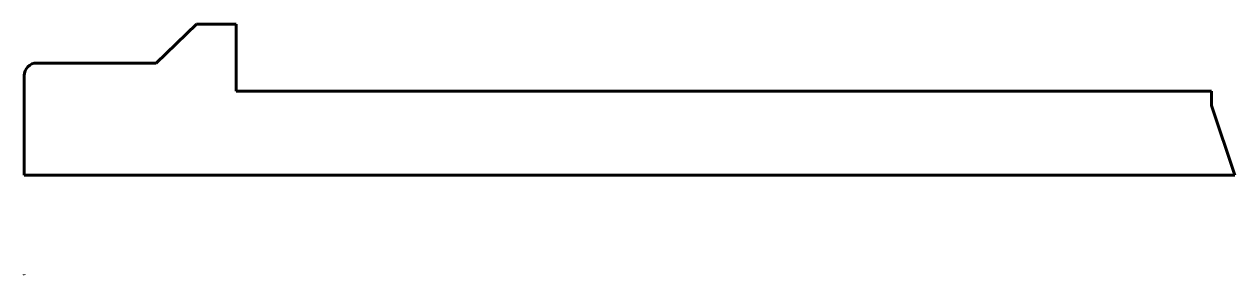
# Model space of a CAD drawing. Header units: millimetres. Extents: x -29.1 to 28.6, y -4.7 to 7.2.
import ezdxf

# ---------------------------------------------------------------- set-up
doc = ezdxf.new("R2010")
doc.units = ezdxf.units.MM
doc.linetypes.add('K5LT_BASIC', pattern=[0])

msp = doc.modelspace()

# ---------------------------------------------------------------- linework, layer by layer
at = {"color": 150, "linetype": 'K5LT_BASIC', "lineweight": 60, "true_color": 0x0080ff}
for p, q in [((-20.934, 7.185), (-22.849, 5.339)), ((-19.038, 7.185), (-20.934, 7.185)), ((-19.038, 7.185), (-19.038, 4)), ((-22.849, 5.339), (-28.548, 5.339)), ((-29.148, 4.746), (-29.148, 4.746)), ((-29.148, 4.739), (-29.148, 0)), ((-19.038, 4), (27.49, 4)), ((27.49, 4), (27.49, 3.317)), ((27.49, 3.317), (28.595, 0)), ((-29.148, 0), (28.595, 0)), ((-29.148, -4.746), (-29.148, -4.746))]:
    msp.add_line(p, q, dxfattribs=at)
for centre, start, end in [((-28.548, 4.739), 90, 180), ((-28.548, -4.739), 180, 180.67611)]:
    msp.add_arc(centre, 0.6, start, end, dxfattribs=at)

doc.saveas('drawing.dxf')
